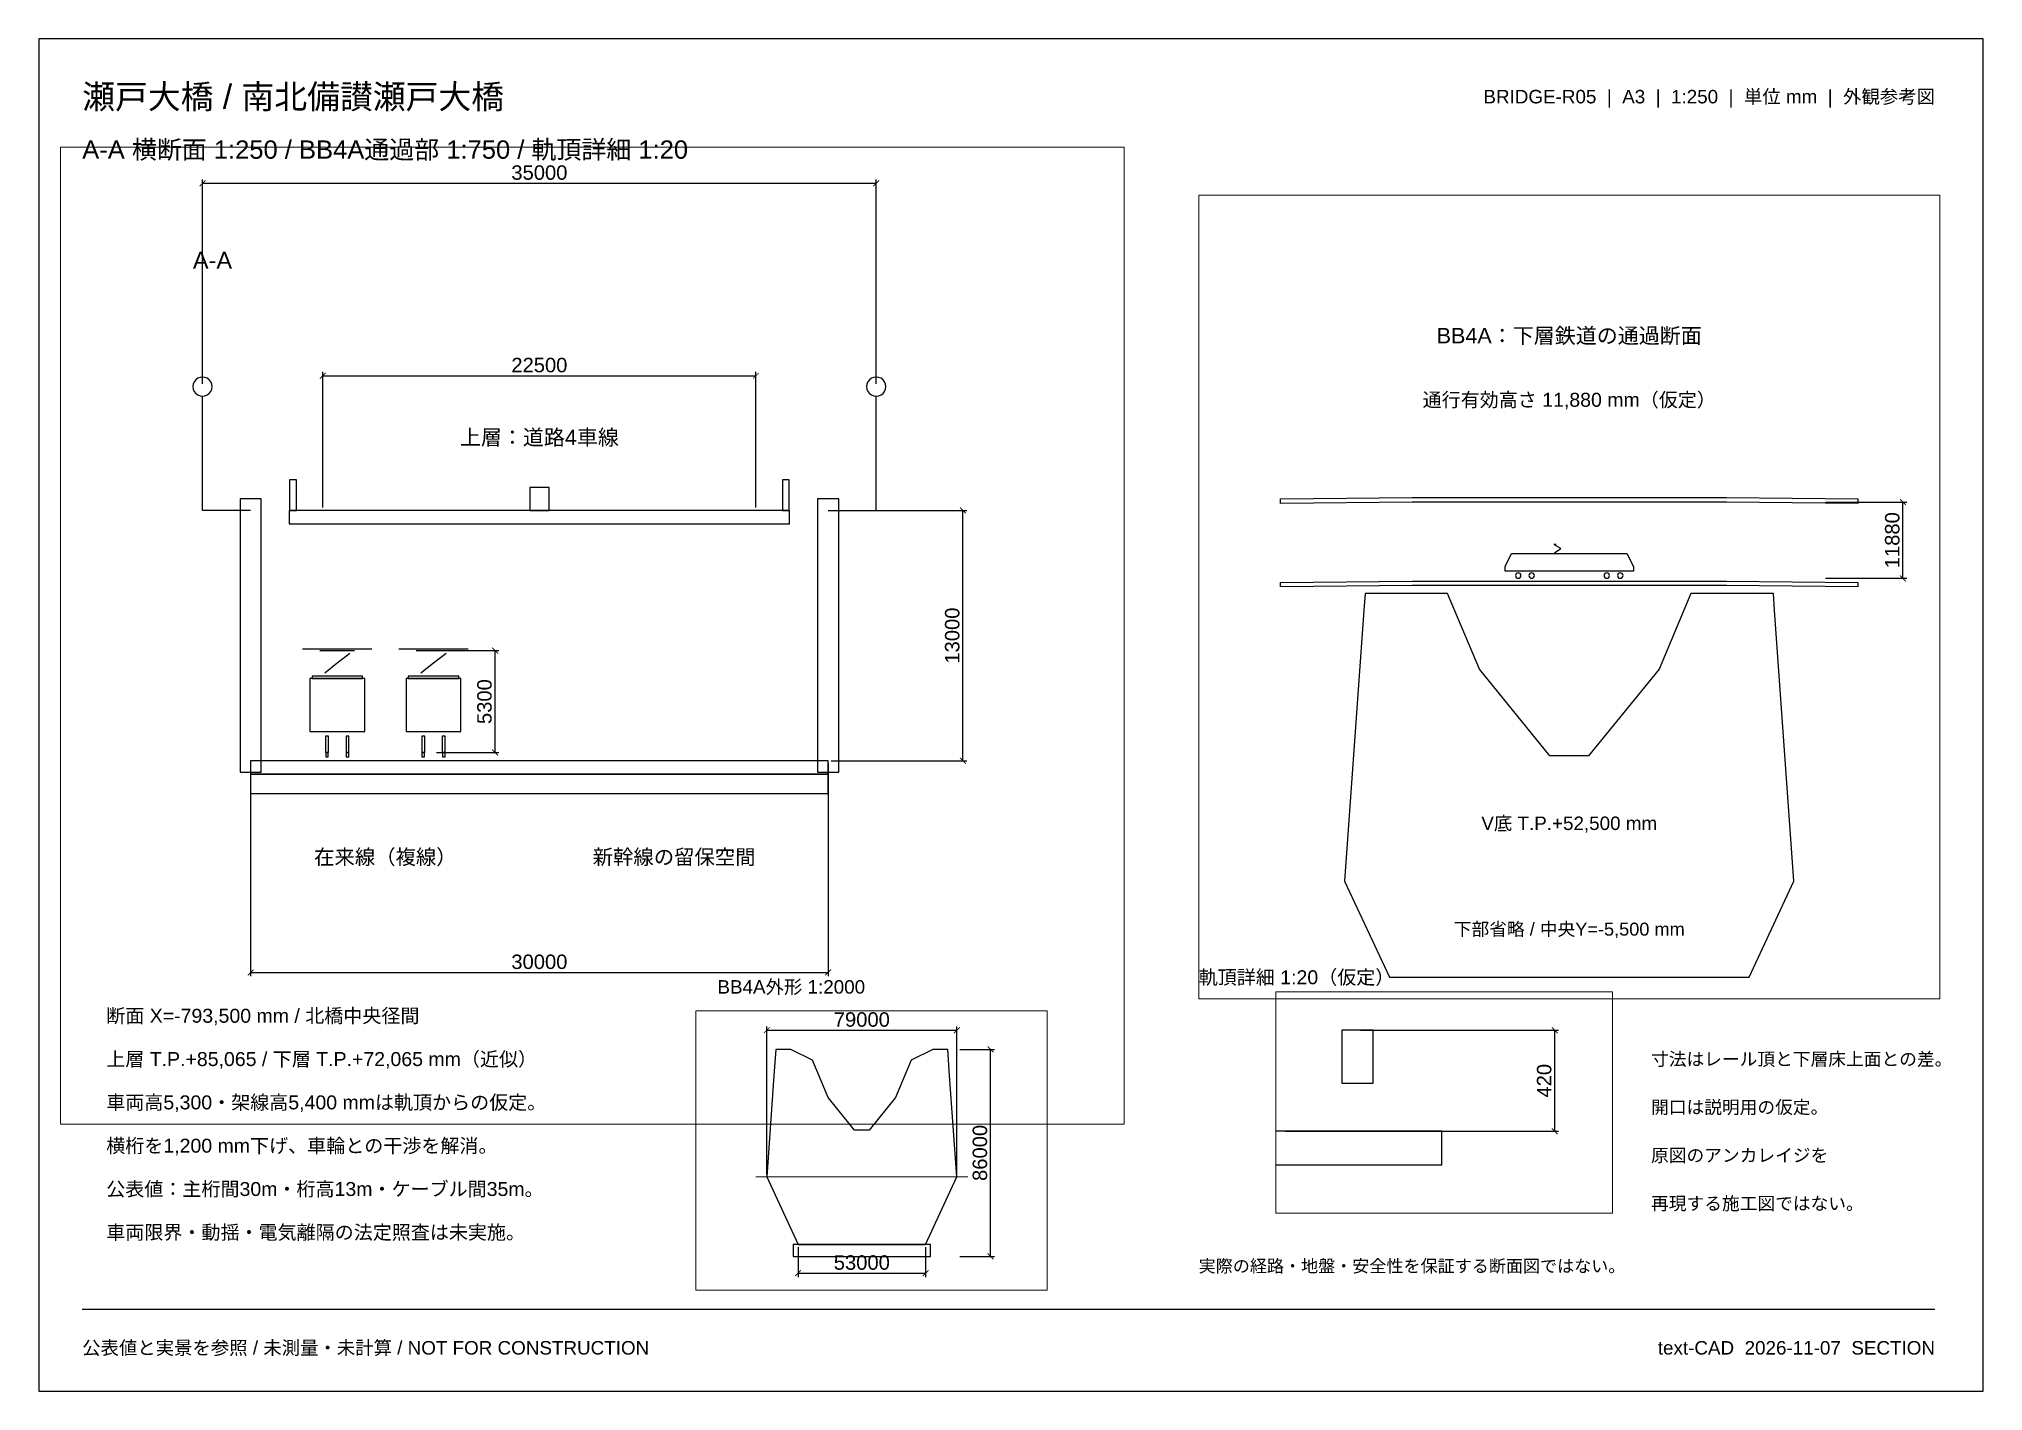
# Paper-space layout 'SETO_A3_SECTION' of a CAD drawing. Header units: millimetres. Extents: x 8 to 412, y 8 to 289.
# The model-space entities are those that its viewports show. They can reach past a viewport. Long polylines and large blocks are cut down to what shows.
import ezdxf
from ezdxf.enums import TextEntityAlignment as Align

# ---------------------------------------------------------------- set-up
doc = ezdxf.new("R2010")
doc.units = ezdxf.units.MM
for name, color, linetype, lineweight in [('D-BMK-AXIS', 7, 'Continuous', 13), ('D-BYP-EMU', 7, 'Continuous', 25), ('D-STR-BASE', 7, 'Continuous', 25), ('D-STR-CABL', 7, 'Continuous', 25), ('D-STR-DIM', 7, 'Continuous', 13), ('D-STR-HANG', 7, 'Continuous', 25), ('D-STR-RAIL', 7, 'Continuous', 25), ('D-STR-ROAD', 7, 'Continuous', 25), ('D-STR-TRUS', 7, 'Continuous', 25), ('D-STR-TXT', 7, 'Continuous', 13), ('D-TTL-FRAM', 7, 'Continuous', 25), ('D-TTL-TXT', 7, 'Continuous', 25)]:
    doc.layers.add(name, color=color, linetype=linetype, lineweight=lineweight)
doc.layers.add('D-TTL-VPRT', color=7, linetype='Continuous', lineweight=25, plot=False)
doc.styles.add('OpenSansCondensed-Light', font='OpenSansCondensed-Light.ttf')
doc.styles.add('SETO_UNICODE', font='Arial Unicode.ttf')
doc.dimstyles.new('EZDXF', dxfattribs={"dimtxt": 0.25, "dimasz": 0.175, "dimexe": 0.375, "dimexo": 0.125, "dimgap": 0.1, "dimtad": 1, "dimlfac": 100, "dimzin": 12, "dimdsep": 46, "dimtxsty": 'OpenSansCondensed-Light', "dimblk": 'ARCHTICK', "dimcen": 2.5, "dimazin": 3, "dimtfac": 0.5, "dimtmove": 2, "dimatfit": 3})

# ---------------------------------------------------------------- blocks, each defined once
blk = doc.blocks.new('_ARCHTICK')
at = {"color": 0, "linetype": 'BYBLOCK', "const_width": 0.15}
blk.add_lwpolyline([(-0.5, -0.5), (0.5, 0.5)], dxfattribs=at)

msp = doc.modelspace()

# ---------------------------------------------------------------- linework, layer by layer
at = {"layer": 'D-BMK-AXIS', "color": 7}
msp.add_lwpolyline([(1656000, 33000), (1744000, 33000)], dxfattribs=at)
at = {"layer": 'D-BYP-EMU', "color": 7}
for points in [[(997620, 85475), (997980, 85475)], [(997700, 84145), (998700, 84835), (997750, 85345)], [(-11400, 5720), (-9600, 5720)], [(-6400, 5720), (-4600, 5720)], [(-11150, 4560), (-10500, 5080), (-9850, 5590)], [(-6150, 4560), (-5500, 5080), (-4850, 5590)]]:
    msp.add_lwpolyline(points, dxfattribs=at)
for points in [[(990000, 81275), (990000, 82025), (991000, 84025), (1009000, 84025), (1010000, 82025), (1010000, 81275)], [(992480, 80605), (992447.3, 80769.6), (992354.1, 80909.1), (992214.6, 81002.3), (992050, 81035), (991885.4, 81002.3), (991745.9, 80909.1), (991652.7, 80769.6), (991620, 80605), (991652.7, 80440.4), (991745.9, 80300.9), (991885.4, 80207.7), (992050, 80175), (992214.6, 80207.7), (992354.1, 80300.9), (992447.3, 80440.4)], [(994580, 80605), (994547.3, 80769.6), (994454.1, 80909.1), (994314.6, 81002.3), (994150, 81035), (993985.4, 81002.3), (993845.9, 80909.1), (993752.7, 80769.6), (993720, 80605), (993752.7, 80440.4), (993845.9, 80300.9), (993985.4, 80207.7), (994150, 80175), (994314.6, 80207.7), (994454.1, 80300.9), (994547.3, 80440.4)], [(1006280, 80605), (1006247.3, 80769.6), (1006154.1, 80909.1), (1006014.6, 81002.3), (1005850, 81035), (1005685.4, 81002.3), (1005545.9, 80909.1), (1005452.7, 80769.6), (1005420, 80605), (1005452.7, 80440.4), (1005545.9, 80300.9), (1005685.4, 80207.7), (1005850, 80175), (1006014.6, 80207.7), (1006154.1, 80300.9), (1006247.3, 80440.4)], [(1008380, 80605), (1008347.3, 80769.6), (1008254.1, 80909.1), (1008114.6, 81002.3), (1007950, 81035), (1007785.4, 81002.3), (1007645.9, 80909.1), (1007552.7, 80769.6), (1007520, 80605), (1007552.7, 80440.4), (1007645.9, 80300.9), (1007785.4, 80207.7), (1007950, 80175), (1008114.6, 80207.7), (1008254.1, 80300.9), (1008347.3, 80440.4)], [(-11811, 4270), (-9189, 4270), (-9189, 4390), (-11811, 4390)], [(-6811, 4270), (-4189, 4270), (-4189, 4390), (-6811, 4390)], [(-11925, 1520), (-9075, 1520), (-9075, 4270), (-11925, 4270)], [(-6925, 1520), (-4075, 1520), (-4075, 4270), (-6925, 4270)], [(-11108.5, 420), (-10958.5, 420), (-10958.5, 1280), (-11108.5, 1280)], [(-10041.5, 420), (-9891.5, 420), (-9891.5, 1280), (-10041.5, 1280)], [(-6108.5, 420), (-5958.5, 420), (-5958.5, 1280), (-6108.5, 1280)], [(-5041.5, 420), (-4891.5, 420), (-4891.5, 1280), (-5041.5, 1280)]]:
    msp.add_lwpolyline(points, close=True, dxfattribs=at)
at = {"layer": 'D-STR-BASE', "color": 7}
for points in [[(1673500, 5000), (1726500, 5000), (1739500, 33000), (1736500, 75190), (1735750, 86000), (1729500, 86000), (1720500, 81500), (1714000, 66000), (1703000, 52500), (1697000, 52500), (1686000, 66000), (1679500, 81500), (1670500, 86000), (1664250, 86000), (1663500, 75190), (1660500, 33000)], [(1028035.7, 18000), (1035000, 33000), (1032000, 75190), (1031818.6, 77805), (1018950.5, 77805), (1014000, 66000), (1003000, 52500), (997000, 52500), (986000, 66000), (981049.5, 77805), (968181.4, 77805), (968000, 75190), (965000, 33000), (971964.3, 18000)], [(1671500, 0), (1728500, 0), (1728500, 5000), (1671500, 5000)]]:
    msp.add_lwpolyline(points, close=True, dxfattribs=at)
at = {"layer": 'D-STR-CABL', "color": 7}
for points in [[(-17001, 19435), (-17018, 19564.2), (-17067.9, 19684.5), (-17147.2, 19787.8), (-17250.5, 19867.1), (-17370.8, 19917), (-17500, 19934), (-17629.2, 19917), (-17749.5, 19867.1), (-17852.8, 19787.8), (-17932.1, 19684.5), (-17982, 19564.2), (-17999, 19435), (-17982, 19305.8), (-17932.1, 19185.5), (-17852.8, 19082.2), (-17749.5, 19002.9), (-17629.2, 18953), (-17500, 18936), (-17370.8, 18953), (-17250.5, 19002.9), (-17147.2, 19082.2), (-17067.9, 19185.5), (-17018, 19305.8)], [(17999, 19435), (17982, 19564.2), (17932.1, 19684.5), (17852.8, 19787.8), (17749.5, 19867.1), (17629.2, 19917), (17500, 19934), (17370.8, 19917), (17250.5, 19867.1), (17147.2, 19787.8), (17067.9, 19684.5), (17018, 19564.2), (17001, 19435), (17018, 19305.8), (17067.9, 19185.5), (17147.2, 19082.2), (17250.5, 19002.9), (17370.8, 18953), (17500, 18936), (17629.2, 18953), (17749.5, 19002.9), (17852.8, 19082.2), (17932.1, 19185.5), (17982, 19305.8)]]:
    msp.add_lwpolyline(points, close=True, dxfattribs=at)
at = {"layer": 'D-STR-HANG', "color": 7}
for points in [[(-17500, 13000), (-17500, 18936)], [(17500, 13000), (17500, 18936)]]:
    msp.add_lwpolyline(points, dxfattribs=at)
at = {"layer": 'D-STR-RAIL', "color": 7}
for points in [[(955000, 79550), (975500, 79755), (1024500, 79755), (1045000, 79550), (1045000, 78850), (1024500, 79055), (975500, 79055), (955000, 78850)], [(-11098.5, 200), (-10968.5, 200), (-10968.5, 420), (-11098.5, 420)], [(-10031.5, 200), (-9901.5, 200), (-9901.5, 420), (-10031.5, 420)], [(-6098.5, 200), (-5968.5, 200), (-5968.5, 420), (-6098.5, 420)], [(-5031.5, 200), (-4901.5, 200), (-4901.5, 420), (-5031.5, 420)], [(1299935, 200), (1300065, 200), (1300065, 420), (1299935, 420)], [(-15000, -700), (15000, -700), (15000, 0), (-15000, 0)], [(1299650, -140), (1300350, -140), (1300350, 0), (1299650, 0)]]:
    msp.add_lwpolyline(points, close=True, dxfattribs=at)
for points in [[(-12300, 5820), (-8700, 5820)], [(-7300, 5820), (-3700, 5820)], [(1299700, 0), (1300300, 0)]]:
    msp.add_lwpolyline(points, dxfattribs=at)
at = {"layer": 'D-STR-ROAD', "color": 7}
for points in [[(955000, 92550), (975500, 92755), (1024500, 92755), (1045000, 92550), (1045000, 91850), (1024500, 92055), (975500, 92055), (955000, 91850)], [(-12975, 13000), (-12625, 13000), (-12625, 14600), (-12975, 14600)], [(12625, 13000), (12975, 13000), (12975, 14600), (12625, 14600)], [(-500, 13000), (500, 13000), (500, 14200), (-500, 14200)], [(-13000, 12300), (13000, 12300), (13000, 13000), (-13000, 13000)]]:
    msp.add_lwpolyline(points, close=True, dxfattribs=at)
at = {"layer": 'D-STR-TRUS', "color": 7}
for points in [[(-15550, -600), (-14450, -600), (-14450, 13600), (-15550, 13600)], [(14450, -600), (15550, -600), (15550, 13600), (14450, 13600)], [(-15000, -1700), (15000, -1700), (15000, -700), (-15000, -700)]]:
    msp.add_lwpolyline(points, close=True, dxfattribs=at)
for points in [[(-15000, 13000), (-17500, 13000)], [(15000, 13000), (17500, 13000)]]:
    msp.add_lwpolyline(points, dxfattribs=at)

# ---------------------------------------------------------------- texts
at = {"layer": 'D-STR-TXT', "color": 7, "style": 'SETO_UNICODE'}
for s, height, p in [('BB4A：下層鉄道の通過断面', 2400, (1000000, 118000)), ('通行有効高さ 11,880 mm（仮定）', 2175, (1000000, 108000)), ('V底 T.P.+52,500 mm', 2100, (1000000, 42000)), ('下部省略 / 中央Y=-5,500 mm', 2025, (1000000, 25500)), ('上層：道路4車線', 800, (0, 16800)), ('在来線（複線）', 775, (-8000, -5000)), ('新幹線の留保空間', 775, (7000, -5000))]:
    msp.add_text(s, height=height, dxfattribs=at).set_placement(p, align=Align.MIDDLE_CENTER)
msp.add_text('A-A', height=875, dxfattribs=at).set_placement((-18000, 26000), align=Align.MIDDLE_LEFT)

# ---------------------------------------------------------------- dimensions: what is measured, and where the dimension line sits
at = {"layer": 'D-STR-DIM', "color": 7}
for base, p1, p2, override in [((1660500, 94000), (1660500, 33000), (1739500, 33000), {"dimtxt": 6000, "dimasz": 2400, "dimexe": 1600, "dimexo": 1200, "dimgap": 1400, "dimtad": 1, "dimdec": 0, "dimlfac": 1, "dimlunit": 2, "dimtxsty": 'SETO_UNICODE', "dimclrd": 7, "dimclre": 7, "dimclrt": 7}), ((-17500, 30000), (-17500, 19435), (17500, 19435), {"dimtxt": 750, "dimasz": 300, "dimexe": 200, "dimexo": 150, "dimgap": 175, "dimtad": 1, "dimdec": 0, "dimlfac": 1, "dimlunit": 2, "dimtxsty": 'SETO_UNICODE', "dimclrd": 7, "dimclre": 7, "dimclrt": 7}), ((-11250, 20000), (-11250, 13000), (11250, 13000), {"dimtxt": 750, "dimasz": 300, "dimexe": 200, "dimexo": 150, "dimgap": 175, "dimtad": 1, "dimdec": 0, "dimlfac": 1, "dimlunit": 2, "dimtxsty": 'SETO_UNICODE', "dimclrd": 7, "dimclre": 7, "dimclrt": 7}), ((1673500, -7000), (1673500, 5000), (1726500, 5000), {"dimtxt": 6000, "dimasz": 2400, "dimexe": 1600, "dimexo": 1200, "dimgap": 1400, "dimtad": 1, "dimdec": 0, "dimlfac": 1, "dimlunit": 2, "dimtxsty": 'SETO_UNICODE', "dimclrd": 7, "dimclre": 7, "dimclrt": 7}), ((-15000, -11000), (-15000, 0), (15000, 0), {"dimtxt": 750, "dimasz": 300, "dimexe": 200, "dimexo": 150, "dimgap": 175, "dimtad": 1, "dimdec": 0, "dimlfac": 1, "dimlunit": 2, "dimtxsty": 'SETO_UNICODE', "dimclrd": 7, "dimclre": 7, "dimclrt": 7})]:
    msp.add_linear_dim(base=base, p1=p1, p2=p2, dimstyle='EZDXF', override=override, dxfattribs=at).render()
for base, p1, p2, override in [((1052000, 80175), (1039500, 80175), (1039500, 92055), {"dimtxt": 2250, "dimasz": 900, "dimexe": 600, "dimexo": 450, "dimgap": 525, "dimtad": 1, "dimdec": 0, "dimlfac": 1, "dimlunit": 2, "dimtxsty": 'SETO_UNICODE', "dimclrd": 7, "dimclre": 7, "dimclrt": 7}), ((1753500, 0), (1739500, 0), (1739500, 86000), {"dimtxt": 6000, "dimasz": 2400, "dimexe": 1600, "dimexo": 1200, "dimgap": 1400, "dimtad": 1, "dimdec": 0, "dimlfac": 1, "dimlunit": 2, "dimtxsty": 'SETO_UNICODE', "dimclrd": 7, "dimclre": 7, "dimclrt": 7}), ((22000, 0), (15000, 0), (15000, 13000), {"dimtxt": 750, "dimasz": 300, "dimexe": 200, "dimexo": 150, "dimgap": 175, "dimtad": 1, "dimdec": 0, "dimlfac": 1, "dimlunit": 2, "dimtxsty": 'SETO_UNICODE', "dimclrd": 7, "dimclre": 7, "dimclrt": 7}), ((-2300, 420), (-5500, 420), (-5500, 5720), {"dimtxt": 750, "dimasz": 300, "dimexe": 200, "dimexo": 150, "dimgap": 175, "dimtad": 1, "dimdec": 0, "dimlfac": 1, "dimlunit": 2, "dimtxsty": 'SETO_UNICODE', "dimclrd": 7, "dimclre": 7, "dimclrt": 7}), ((1300820, 0), (1300000, 0), (1300000, 420), {"dimtxt": 60, "dimasz": 24, "dimexe": 16, "dimexo": 12, "dimgap": 14, "dimtad": 1, "dimdec": 0, "dimlfac": 1, "dimlunit": 2, "dimtxsty": 'SETO_UNICODE', "dimclrd": 7, "dimclre": 7, "dimclrt": 7})]:
    msp.add_linear_dim(base=base, p1=p1, p2=p2, angle=90, dimstyle='EZDXF', override=override, dxfattribs=at).render()

psp = doc.layouts.new('SETO_A3_SECTION')

# ---------------------------------------------------------------- linework, layer by layer
at = {"layer": 'D-TTL-FRAM', "color": 7}
psp.add_lwpolyline([(8, 8), (412, 8), (412, 289), (8, 289)], close=True, dxfattribs=at)
psp.add_lwpolyline([(17, 25), (402, 25)], dxfattribs=at)

# ---------------------------------------------------------------- texts
at = {"layer": 'D-TTL-TXT', "color": 7, "style": 'SETO_UNICODE'}
for s, height, p in [('瀬戸大橋 / 南北備讃瀬戸大橋', 5, (17, 277)), ('A-A 横断面 1:250 / BB4A通過部 1:750 / 軌頂詳細 1:20', 3.8, (17, 266)), ('BB4A外形 1:2000', 2.8, (149, 92)), ('軌頂詳細 1:20（仮定）', 2.9, (249, 94)), ('断面 X=-793,500 mm / 北橋中央径間', 2.9, (22, 86)), ('上層 T.P.+85,065 / 下層 T.P.+72,065 mm（近似）', 2.9, (22, 77)), ('寸法はレール頂と下層床上面との差。', 2.7, (343, 77)), ('車両高5,300・架線高5,400 mmは軌頂からの仮定。', 2.9, (22, 68)), ('開口は説明用の仮定。', 2.7, (343, 67)), ('横桁を1,200 mm下げ、車輪との干渉を解消。', 2.9, (22, 59)), ('原図のアンカレイジを', 2.7, (343, 57)), ('公表値：主桁間30m・桁高13m・ケーブル間35m。', 2.9, (22, 50)), ('再現する施工図ではない。', 2.7, (343, 47)), ('車両限界・動揺・電気離隔の法定照査は未実施。', 2.9, (22, 41)), ('実際の経路・地盤・安全性を保証する断面図ではない。', 2.6, (249, 34)), ('公表値と実景を参照 / 未測量・未計算 / NOT FOR CONSTRUCTION', 2.8, (17, 17))]:
    psp.add_text(s, height=height, dxfattribs=at).set_placement(p, align=Align.MIDDLE_LEFT)
for s, p in [('BRIDGE-R05  |  A3  |  1:250  |  単位 mm  |  外観参考図', (402, 277)), ('text-CAD  2026-11-07  SECTION', (402, 17))]:
    psp.add_text(s, height=2.8, dxfattribs=at).set_placement(p, align=Align.MIDDLE_RIGHT)

# ---------------------------------------------------------------- viewports
at = {"layer": 'D-TTL-VPRT'}
psp.add_viewport(center=(123, 165), size=(221, 203), view_center_point=(2750, 6500), view_height=50750, dxfattribs=at)
for center, size, view_center_point, view_height, status in [((326, 173), (154, 167), (1000000, 77250), 125250, 3), ((300, 68), (70, 46), (1300360, 120), 920, 4), ((181, 58), (73, 58), (1704000, 44000), 116000, 5)]:
    psp.add_viewport(center=center, size=size, view_center_point=view_center_point, view_height=view_height, status=status, dxfattribs=at)

doc.saveas('drawing.dxf')
